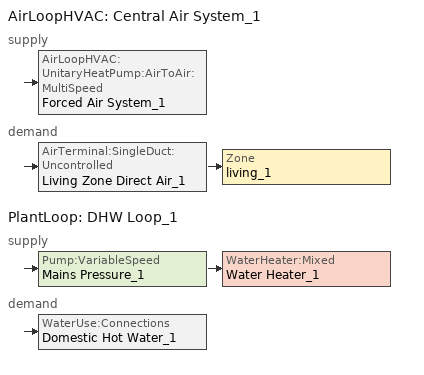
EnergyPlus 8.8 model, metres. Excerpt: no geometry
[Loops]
AirLoopHVAC 'Central Air System_1'
 supply: AirLoopHVAC:UnitaryHeatPump:AirToAir:MultiSpeed 'Forced Air System_1'
 demand: AirTerminal:SingleDuct:Uncontrolled 'Living Zone Direct Air_1' > Zone 'living_1'
PlantLoop 'DHW Loop_1'
 supply: Pump:VariableSpeed 'Mains Pressure_1' > WaterHeater:Mixed 'Water Heater_1'
 demand: WaterUse:Connections 'Domestic Hot Water_1'
[EnergyManagementSystem:Sensor]
SensibleLoadPredicted_1: living_1; Zone Predicted Sensible Load to Setpoint Heat Transfer Rate
Tout_1: living_1; Zone Outdoor Air Drybulb Temperature
Tin_1: living_1; Zone Mean Air Temperature
Phiin_1: living_1; Zone Air Relative Humidity
Win_1: living_1; Zone Mean Air Humidity Ratio
Fan_RTF_Sensor_1: Supply Fan_1; Fan Runtime Fraction
CoolingCoilRTF_1: DX Cooling Coil_1; Cooling Coil Runtime Fraction
UnitaryEquipCyclingRatio_1: Forced Air System_1; Unitary System DX Coil Cycling Ratio
CoilSensibleCooling_1: DX Cooling Coil_1; Cooling Coil Sensible Cooling Energy
CoilLatentCooling_1: DX Cooling Coil_1; Cooling Coil Latent Cooling Energy
HVACFanE_1: Supply Fan_1; Fan Electric Energy
Q_heat_HP_1: DX Heating Coil_1; Heating Coil Gas Energy
DeliveredHeatingHP_1: DX Heating Coil_1; Heating Coil Total Heating Energy
Q_heat_1: Furnace Heating Coil_1; Heating Coil Gas Energy
Q_pilot_1: Furnace Heating Coil_1; Heating Coil Ancillary Gas Energy
DeliveredHeating_1: Furnace Heating Coil_1; Heating Coil Air Heating Energy
Q_WH_1: Water Heater_1; Water Heater Gas Energy
[EnergyManagementSystem:Actuator]
OutdoorAirNodeDB_1: Actuated Component Unique=Dummy Outdoor Air Node_1; Actuated Component Type=Outdoor Air System Node; Actuated Component Control Type=Drybulb Temperature
[EnergyManagementSystem:Program]
DeliveredHeatingCoolingProgram_1: Set StepsPerHour = ZoneTimeStep / SystemTimeStep; Set HPWH_sens_clg_1 = 0; Set HPWH_lat_clg_1 = 0; Set EMSHeatingDuctLosses_1 = 0; Set EMSCoolingDuctLossesSens_1 = 0; Set EMSCoolingDuctLossesLatent_1 = 0; Set E_supp = 0; Set E_supp_fb = 0; Set DeliveredHeating_fb = 0; Set SC_fb = 0; Set LC_fb = 0; Set x = DeliveredHeating_1 + DeliveredHeatingHP_1 + DeliveredHeating_fb; Set EMSDeliveredHeatingInclDucts_1 = x * StepsPerHour; Set EMSDeliveredHeatingSupp_1 = (E_supp + E_supp_fb) * StepsPerHour; Set EMSDeliveredCoolingSensInclDucts_1 = (CoilSensibleCooling_1 + SC_fb) * StepsPerHour; If (x + E_supp + E_supp_fb) > 0; Set f_supp = (E_supp + E_supp_fb) / (x + E_supp + E_supp_fb); Else; Set f_supp = 0; EndIf; Set EMSDeliveredHeating_1 = EMSDeliveredHeatingInclDucts_1-(EMSHeatingDuctLosses_1*(1-f_supp)); Set EMSDeliveredHeatingSupp_1 = EMSDeliveredHeatingSupp_1-(EMSHeatingDuctLosses_1*f_supp); Set EMSDeliveredHeatingWithSupp_1 = EMSDeliveredHeating_1 + EMSDeliveredHeatingSupp_1; Set EMSDeliveredCoolingSens_1 = EMSDeliveredCoolingSensInclDucts_1 - EMSCoolingDuctLossesSens_1; Set DehumRemovedWater = 0; Set EMSDeliveredCoolingLatentHVAC_1 = (CoilLatentCooling_1 + LC_fb) - EMSCoolingDuctLossesLatent_1; Set EMSDeliveredCoolingLatentDehum_1 = DehumRemovedWater * 2454031.86336; Set EMSDeliveredCoolingLatentHVAC_1 = EMSDeliveredCoolingLatentHVAC_1 * StepsPerHour; Set EMSDeliveredCoolingLatentDehum_1 = EMSDeliveredCoolingLatentDehum_1 * StepsPerHour; Set HVACPumpE = 0; Set HVACFanE_fb = 0; If HVACFanE_1 > 0 || HVACFanE_fb > 0; If EMSDeliveredHeating_1 > 0; Set HVACFanPumpE_Heat_1 = ((HVACFanE_1 + HVACFanE_fb)*1); Set HVACFanPumpE_Cool_1 = 0; ElseIf EMSDeliveredCoolingSens_1 > 0; Set HVACFanPumpE_Heat_1 = 0; Set HVACFanPumpE_Cool_1 = ((HVACFanE_1 + HVACFanE_fb)*1); EndIf; Else; Set HVACFanPumpE_Heat_1 = 0; Set HVACFanPumpE_Cool_1 = 0; EndIf
ZeroMeterProgram: Set EMSZeroMeter = 0
HeatingFuelConversionProgram_1: Set Q_heat_fb = 0; Set Q_FuelOil_1 = 0; Set Q_Propane_1 = 0; Set Q_Gas_1 = Q_heat_1 + Q_heat_HP_1 + Q_pilot_1
HeatingElectricityProgram_1: Set Q_heat_fb = 0; Set E_supp = 0; Set E_supp_fb = 0; Set E_mshp_fb = 0; Set E_defrost_fb = 0; Set E_Heat_1 = 0; Set E_Heat_supp_1 = 0
WaterHeatingFuelConversionProgram_1: Set Q_WH_FuelOil_1 = 0; Set Q_WH_Propane_1 = 0; Set Q_WH_Gas_1 = Q_WH_1; Set Q_Unit_oil_1 = Q_WH_FuelOil_1 + Q_H_FuelOil_1; Set Q_Unit_propane_1 = Q_WH_Propane_1 + Q_H_Propane_1
[ZoneControl:Thermostat]
living_1 Zone Thermostat: Zone=living_1; Control Type Schedule=LivingZoneControl_1; Control 1=living_1 Zone Temperature SP
[ThermostatSetpoint:DualSetpoint]
living_1 Zone Temperature SP: Heating Setpoint Temperature Schedule=HeatingSetPoint_1; Cooling Setpoint Temperature Schedule=CoolingSetPoint_1
[WaterUse:Equipment]
Name | Peak Flow rate {m^3/s} | Flow Rate Fraction Schedule | Target Temperature Schedule
Clothes Washer_1 | 0.000673689 | ClothesWasher_1 | CWWaterTempSchedule_1
Dishwasher_1 | 0.000111604 | Dishwasher_1 | DWWaterTempSchedule
Sinks_1 | 0.000210891 | Sinks_1 | SSBWaterTempSchedule
Showers_1 | 0.000284557 | Showers_1 | SSBWaterTempSchedule
Baths_1 | 0.000488829 | Baths_1 | SSBWaterTempSchedule
[EnergyManagementSystem:OutputVariable]
Name | EMS Variable | Type of Data in Variable | Update Frequency | EMS Program or Subroutine | Units
Zone Infil Flow Rate_1 | InfilFlow_display_1 | Averaged | ZoneTimestep | InfiltrationProgram_1 | m3/s
Zone Infil/MechVent Flow Rate_1 | InfMechVent_1 | Averaged | ZoneTimestep | InfiltrationProgram_1 | m3/s
Whole House Fan Vent Flow Rate_1 | QWHV_1 | Averaged | ZoneTimestep | InfiltrationProgram_1 | m3/s
Range Hood Fan Vent Flow Rate_1 | Qrange_1 | Averaged | ZoneTimestep | InfiltrationProgram_1 | m3/s
Bath Exhaust Fan Vent Flow Rate_1 | Qbath_1 | Averaged | ZoneTimestep | InfiltrationProgram_1 | m3/s
Clothes Dryer Exhaust Fan Vent Flow Rate_1 | Qdryer_1 | Averaged | ZoneTimestep | InfiltrationProgram_1 | m3/s
Local Wind Speed_1 | VwindL_1 | Averaged | ZoneTimestep | InfiltrationProgram_1 | m/s
Zone Natural Ventilation Flow Rate_1 | NatVentFlow_1 | Averaged | ZoneTimestep | NaturalVentilationProgram_1 | m3/s
EMSDeliveredCoolingSensInclDuctsOutputVariable_1 | EMSDeliveredCoolingSensInclDucts_1 | Summed | ZoneTimestep | DeliveredHeatingCoolingProgram_1 | J
EMSDeliveredHeatingInclDuctsOutputVariable_1 | EMSDeliveredHeatingInclDucts_1 | Summed | ZoneTimestep | DeliveredHeatingCoolingProgram_1 | J
EMSDeliveredCoolingSensOutputVariable_1 | EMSDeliveredCoolingSens_1 | Summed | ZoneTimestep | DeliveredHeatingCoolingProgram_1 | J
EMSDeliveredHeatingOutputVariable_1 | EMSDeliveredHeating_1 | Summed | ZoneTimestep | DeliveredHeatingCoolingProgram_1 | J
EMSDeliveredHeatingSuppOutputVariable_1 | EMSDeliveredHeatingSupp_1 | Summed | ZoneTimestep | DeliveredHeatingCoolingProgram_1 | J
EMSDeliveredHeatingWithSuppOutputVariable_1 | EMSDeliveredHeatingWithSupp_1 | Summed | ZoneTimestep | DeliveredHeatingCoolingProgram_1 | J
EMSCoolingDuctLossesSensOutputVariable_1 | EMSCoolingDuctLossesSens_1 | Summed | ZoneTimestep | DeliveredHeatingCoolingProgram_1 | J
EMSCoolingDuctLossesLatentOutputVariable_1 | EMSCoolingDuctLossesLatent_1 | Summed | ZoneTimestep | DeliveredHeatingCoolingProgram_1 | J
EMSHeatingDuctLossesOutputVariable_1 | EMSHeatingDuctLosses_1 | Summed | ZoneTimestep | DeliveredHeatingCoolingProgram_1 | J
EMSDeliveredCoolingLatentHVACOutputVariable_1 | EMSDeliveredCoolingLatentHVAC_1 | Summed | ZoneTimestep | DeliveredHeatingCoolingProgram_1 | J
Heating HVAC Fan Pump EMS_1 | HVACFanPumpE_Heat_1 | Summed | SystemTimestep | DeliveredHeatingCoolingProgram_1 | J
Cooling HVAC Fan Pump EMS_1 | HVACFanPumpE_Cool_1 | Summed | SystemTimestep | DeliveredHeatingCoolingProgram_1 | J
EMSDeliveredCoolingLatentDehumOutputVariable_1 | EMSDeliveredCoolingLatentDehum_1 | Summed | ZoneTimestep | DeliveredHeatingCoolingProgram_1 | J
HPWH_sens_clg_OutputVariable_1 | HPWH_sens_clg_1 | Summed | ZoneTimestep | DeliveredHeatingCoolingProgram_1 | J
HPWH_lat_clg_OutputVariable_1 | HPWH_lat_clg_1 | Summed | ZoneTimestep | DeliveredHeatingCoolingProgram_1 | J
ZeroMeter | EMSZeroMeter | Summed | SystemTimestep | ZeroMeterProgram | J
Heating Electricity_1 | E_Heat_1 | Summed | SystemTimestep | HeatingElectricityProgram_1 | J
HeatingSupp Electricity_1 | E_Heat_supp_1 | Summed | SystemTimestep | HeatingElectricityProgram_1 | J
Heating FuelOil_1 | Q_FuelOil_1 | Summed | SystemTimestep | HeatingFuelConversionProgram_1 | m3
Heating Propane_1 | Q_Propane_1 | Summed | SystemTimestep | HeatingFuelConversionProgram_1 | m3
Heating Gas_1 | Q_Gas_1 | Summed | SystemTimestep | HeatingFuelConversionProgram_1 | J
Water Heating FuelOil_1 | Q_WH_FuelOil_1 | Summed | SystemTimestep | WaterHeatingFuelConversionProgram_1 | m3
Water Heating Propane_1 | Q_WH_Propane_1 | Summed | SystemTimestep | WaterHeatingFuelConversionProgram_1 | m3
Water Heating Gas_1 | Q_WH_Gas_1 | Summed | SystemTimestep | WaterHeatingFuelConversionProgram_1 | J
Unit oil_1 | Q_Unit_oil_1 | Summed | SystemTimestep | WaterHeatingFuelConversionProgram_1 | m3
Unit propane_1 | Q_Unit_propane_1 | Summed | SystemTimestep | WaterHeatingFuelConversionProgram_1 | m3
[EnergyManagementSystem:GlobalVariable]
DuctLeakSupplyFanEquivalent_1: DuctLeakExhaustFanEquivalent_1
[AirLoopHVAC]
Central Air System_1: Design Supply Air Flow rate {m^3/s}=0.236563
[AirLoopHVAC:UnitaryHeatPump:AirToAir:MultiSpeed]
Forced Air System_1: AlwaysOn, living_1, Supply Fan_1, BlowThrough, SupplyFanOperation_1, DX Heating Coil_1, -20, DX Cooling Coil_1, Furnace Heating Coil_1, 48.8889, 21, 0, 0, 0, 4, 4, 0.164167, 0.164167, 0.164167, 0.164167, 0.131424, 0.168974, 0.187748, 0.236563
[Coil:Heating:Fuel]
Furnace Heating Coil_1: Availability Schedule=HeatingSeasonSchedule; Fuel Type=NaturalGas; Burner Efficiency=0.95; Nominal Capacity {W}=4617.6; Parasitic Electric Load=0; Parasitic Fuel Load=0
[Coil:Heating:DX:MultiSpeed]
DX Heating Coil_1: HeatingSeasonSchedule, -20, 0, 0, Resistive, Timed, 0, 0, No, NaturalGas, 4, 4617.6, 0.95, 0.23088, HP_Heat-Cap-fT, ConstantCubic, HP_Heat-EIR-fT, ConstantCubic, ConstantCubic, 1e-08, ConstantBiquadratic, 4617.6, 0.95, 0.23088, HP_Heat-Cap-fT, ConstantCubic, HP_Heat-EIR-fT, ConstantCubic, ConstantCubic, 1e-08, ConstantBiquadratic, 4617.6, 0.95, 0.23088, HP_Heat-Cap-fT, ConstantCubic, HP_Heat-EIR-fT, ConstantCubic, ConstantCubic, 1e-08, ConstantBiquadratic, 4617.6, 0.95, 0.23088, HP_Heat-Cap-fT, ConstantCubic, HP_Heat-EIR-fT, ConstantCubic, ConstantCubic, 1e-08, ConstantBiquadratic
[Coil:Cooling:DX:MultiSpeed]
DX Cooling Coil_1: CoolingSeasonSchedule, aircooled, No, No, 0, 10, Electricity, 4, 1373.96, 0.842823, 5.64822, 0.0831737, 296.643, Cool-Cap-fT1, Cool-Cap-fFF1, Cool-EIR-fT1, Cool-EIR-fFF1, Cool-PLF-fPLR1, 1000, 1.5, 3, 45, 0.2, ConstantBiquadratic, 1878.69, 0.793487, 5.43659, 0.106938, 296.643, Cool-Cap-fT2, Cool-Cap-fFF2, Cool-EIR-fT2, Cool-EIR-fFF2, Cool-PLF-fPLR2, 1000, 1.5, 3, 45, 0.2, ConstantBiquadratic, 2804.01, 0.703903, 4.56872, 0.11882, 296.643, Cool-Cap-fT3, Cool-Cap-fFF3, Cool-EIR-fT3, Cool-EIR-fFF3, Cool-PLF-fPLR3, 1000, 1.5, 3, 45, 0.2, ConstantBiquadratic, 3364.81, 0.720492, 4.1261, 0.149713, 296.643, Cool-Cap-fT4, Cool-Cap-fFF4, Cool-EIR-fT4, Cool-EIR-fFF4, Cool-PLF-fPLR4, 1000, 1.5, 3, 45, 0.2, ConstantBiquadratic
[Fan:OnOff]
Supply Fan_1: Availability Schedule=SupplyFanAvailability_1; Fan Efficiency=0.195937; Pressure Rise {Pa}=124.55; Maximum Flow Rate {m^3/s}=0.236569; Motor Efficiency=1; Motor In Airstream Fraction=1; Fan Power Ratio Function of Speed Ratio Curve=FanPowerCurve; Fan Efficiency Ratio Function of Speed Ratio Curve=FanEffCurve
[WaterUse:Storage]
Condensate Tank 1_1: Water Quality Subcategory=CC2 Condensate Drain Tank; Maximum Capacity {m3}=2; Initial Volume {m3}=0; Type of Supply Controlled by Float Valve=None; Water Thermal Mode=ScheduledTemperature; Water Temperature Schedule=DWWaterTempSchedule; Ambient Temperature Indicator=Zone; Zone=dummy
[AirTerminal:SingleDuct:Uncontrolled]
Living Zone Direct Air_1: Availability Schedule=AlwaysOn; Maximum Flow Rate {m^3/s}=0.187748
[AirLoopHVAC:ReturnPlenum]
Return Plenum_1: Zone=RA Duct Zone_1
[Zone equipment]
living_1: Living Zone Direct Air_1
[Sizing:Plant]
DHW Loop_1: Loop Type=Heating; Design Loop Exit Temperature {C}=52.6667; Loop Design Temperature Difference {deltaC}=5.55556
[PlantLoop]
DHW Loop_1: Fluid Type=Water; Plant Equipment Operation Scheme=DHW Loop Operation_1; Maximum Loop Temperature {C}=100; Minimum Loop Temperature {C}=0; Maximum Loop Flow Rate {m^3/s}  (This size represents the physical limitations to flow due to losses in the piping system. For BEopt we assume that the pipes are always adequately sized)=0.01; Minimum Loop Flow Rate {m^3/s}=0; Plant Loop Volume {m^3}=0.003; Load Distribution Scheme=Optimal
[PlantEquipmentOperationSchemes]
DHW Loop Operation_1: Control Scheme 1=DHW Control Scheme_1; Control Scheme 1 Schedule=AlwaysOn
[PlantEquipmentOperation:HeatingLoad]
DHW Control Scheme_1: Load Range 1 Lower Limit {W}=0; Load Range 1 Upper Limit {W}=1000000000000000; Priority Control 1 Equip List=DHW Plant Equipment_1
[Pump:VariableSpeed]
Mains Pressure_1: Design Flow Rate {m^3/s}=0.01; Rated Pump Head {Pa}=1; Rated Power Consumption {W}=0; Motor Efficiency=1; Fraction of Motor Inefficiencies to Fluid Stream=0; Coefficient 1 of the Part Load Performance Curve=0; Coefficient 2 of the Part Load Performance Curve=1; Coefficient 3 of the Part Load Performance Curve=0; Coefficient 4 of the Part Load Performance Curve=0; Minimum Flow Rate {m^3/s}=0; Pump Control Type=Intermittent
[PlantEquipmentList]
DHW Plant Equipment_1: Water Heater_1
[WaterHeater:Mixed]
Water Heater_1: 0.143846, WaterHeaterSP1Schedule, 2, 99, Cycle, 11724, 0, 0, 0, NaturalGas, 0.773298, 0, Electricity, 0, 0, Electricity, 0, Zone, living_1, 4.15693, 0.64, 4.15693, 1, 1, 1, autosize, 1.5
[SetpointManager:Scheduled]
DHW Loop Setpoint Manager_1: Control Variable=Temperature; Schedule=DHWSupplySetpoint; Setpoint Node or NodeList=DHW Supply Outlet Node_1
[WaterUse:Connections]
Domestic Hot Water_1: Drain Water Heat Exchanger Type=None; Water Use Equipment 1=Sinks_1; Water Use Equipment 2=Showers_1; Water Use Equipment 3=Clothes Washer_1; Water Use Equipment 4=Dishwasher_1; Water Use Equipment 5=Baths_1
[Schedule:Constant]
Name | Schedule Type | Hourly Value
AlwaysOn; SupplyFanAvailability_1 | FRACTION | 1
CWWaterTempSchedule_1 | TEMPERATURE | 33.6111
DHWSupplySetpoint; WaterHeaterSP1Schedule | TEMPERATURE | 52.6667
DWWaterTempSchedule | TEMPERATURE | 51.6667
LivingZoneControl_1 | MULTIPLIER | 4
SSBWaterTempSchedule | TEMPERATURE | 43.3333
SupplyFanOperation_1 | MULTIPLIER | 0
[Schedule:Day:Hourly]
CoolingSeasonSchedule01d; CoolingSeasonSchedule02d; CoolingSeasonSchedule03d; CoolingSeasonSchedule04d; CoolingSeasonSchedule11d; CoolingSeasonSchedule12d; HeatingSeasonSchedule07d; HeatingSeasonSchedule08d; HeatingSeasonSchedule09d: ON/OFF, 0, 0, 0, 0, 0, 0, 0, 0, 0, 0, 0, 0, 0, 0, 0, 0, 0, 0, 0, 0, 0, 0, 0, 0
CoolingSeasonSchedule05d; CoolingSeasonSchedule06d; CoolingSeasonSchedule07d; CoolingSeasonSchedule08d; CoolingSeasonSchedule09d; CoolingSeasonSchedule10d; HeatingSeasonSchedule01d; HeatingSeasonSchedule02d; HeatingSeasonSchedule03d; HeatingSeasonSchedule04d; HeatingSeasonSchedule05d; HeatingSeasonSchedule06d; HeatingSeasonSchedule10d; HeatingSeasonSchedule11d; HeatingSeasonSchedule12d: ON/OFF, 1, 1, 1, 1, 1, 1, 1, 1, 1, 1, 1, 1, 1, 1, 1, 1, 1, 1, 1, 1, 1, 1, 1, 1
CoolingSetPointDesignDay_1; CoolingSetPointWeekday_1; CoolingSetPointWeekend_1: TEMPERATURE, 23.8889, 23.8889, 23.8889, 23.8889, 23.8889, 23.8889, 23.8889, 23.8889, 23.8889, 23.8889, 23.8889, 23.8889, 23.8889, 23.8889, 23.8889, 23.8889, 23.8889, 23.8889, 23.8889, 23.8889, 23.8889, 23.8889, 23.8889, 23.8889
HeatingSetPointDesignDay_1; HeatingSetPointWeekday_1; HeatingSetPointWeekend_1: TEMPERATURE, 21.1111, 21.1111, 21.1111, 21.1111, 21.1111, 21.1111, 21.1111, 21.1111, 21.1111, 21.1111, 21.1111, 21.1111, 21.1111, 21.1111, 21.1111, 21.1111, 21.1111, 21.1111, 21.1111, 21.1111, 21.1111, 21.1111, 21.1111, 21.1111
[Schedule:Week:Compact]
CoolingSeasonSchedule01: For: Weekdays, CoolingSeasonSchedule01d, For: CustomDay1, CoolingSeasonSchedule01d, For: CustomDay2, CoolingSeasonSchedule01d, For: AllOtherDays, CoolingSeasonSchedule01d
CoolingSeasonSchedule02: For: Weekdays, CoolingSeasonSchedule02d, For: CustomDay1, CoolingSeasonSchedule02d, For: CustomDay2, CoolingSeasonSchedule02d, For: AllOtherDays, CoolingSeasonSchedule02d
CoolingSeasonSchedule03: For: Weekdays, CoolingSeasonSchedule03d, For: CustomDay1, CoolingSeasonSchedule03d, For: CustomDay2, CoolingSeasonSchedule03d, For: AllOtherDays, CoolingSeasonSchedule03d
CoolingSeasonSchedule04: For: Weekdays, CoolingSeasonSchedule04d, For: CustomDay1, CoolingSeasonSchedule04d, For: CustomDay2, CoolingSeasonSchedule04d, For: AllOtherDays, CoolingSeasonSchedule04d
CoolingSeasonSchedule05: For: Weekdays, CoolingSeasonSchedule05d, For: CustomDay1, CoolingSeasonSchedule05d, For: CustomDay2, CoolingSeasonSchedule05d, For: AllOtherDays, CoolingSeasonSchedule05d
CoolingSeasonSchedule06: For: Weekdays, CoolingSeasonSchedule06d, For: CustomDay1, CoolingSeasonSchedule06d, For: CustomDay2, CoolingSeasonSchedule06d, For: AllOtherDays, CoolingSeasonSchedule06d
CoolingSeasonSchedule07: For: Weekdays, CoolingSeasonSchedule07d, For: CustomDay1, CoolingSeasonSchedule07d, For: CustomDay2, CoolingSeasonSchedule07d, For: AllOtherDays, CoolingSeasonSchedule07d
CoolingSeasonSchedule08: For: Weekdays, CoolingSeasonSchedule08d, For: CustomDay1, CoolingSeasonSchedule08d, For: CustomDay2, CoolingSeasonSchedule08d, For: AllOtherDays, CoolingSeasonSchedule08d
CoolingSeasonSchedule09: For: Weekdays, CoolingSeasonSchedule09d, For: CustomDay1, CoolingSeasonSchedule09d, For: CustomDay2, CoolingSeasonSchedule09d, For: AllOtherDays, CoolingSeasonSchedule09d
CoolingSeasonSchedule10: For: Weekdays, CoolingSeasonSchedule10d, For: CustomDay1, CoolingSeasonSchedule10d, For: CustomDay2, CoolingSeasonSchedule10d, For: AllOtherDays, CoolingSeasonSchedule10d
CoolingSeasonSchedule11: For: Weekdays, CoolingSeasonSchedule11d, For: CustomDay1, CoolingSeasonSchedule11d, For: CustomDay2, CoolingSeasonSchedule11d, For: AllOtherDays, CoolingSeasonSchedule11d
CoolingSeasonSchedule12: For: Weekdays, CoolingSeasonSchedule12d, For: CustomDay1, CoolingSeasonSchedule12d, For: CustomDay2, CoolingSeasonSchedule12d, For: AllOtherDays, CoolingSeasonSchedule12d
CoolingSetPointWeek_1: For: Weekdays, CoolingSetPointWeekday_1, For: CustomDay1, CoolingSetPointWeekday_1, For: CustomDay2, CoolingSetPointWeekend_1, For: SummerDesignDay, CoolingSetPointDesignDay_1, For: AllOtherDays, CoolingSetPointWeekend_1
HeatingSeasonSchedule01: For: Weekdays, HeatingSeasonSchedule01d, For: CustomDay1, HeatingSeasonSchedule01d, For: CustomDay2, HeatingSeasonSchedule01d, For: AllOtherDays, HeatingSeasonSchedule01d
HeatingSeasonSchedule02: For: Weekdays, HeatingSeasonSchedule02d, For: CustomDay1, HeatingSeasonSchedule02d, For: CustomDay2, HeatingSeasonSchedule02d, For: AllOtherDays, HeatingSeasonSchedule02d
HeatingSeasonSchedule03: For: Weekdays, HeatingSeasonSchedule03d, For: CustomDay1, HeatingSeasonSchedule03d, For: CustomDay2, HeatingSeasonSchedule03d, For: AllOtherDays, HeatingSeasonSchedule03d
HeatingSeasonSchedule04: For: Weekdays, HeatingSeasonSchedule04d, For: CustomDay1, HeatingSeasonSchedule04d, For: CustomDay2, HeatingSeasonSchedule04d, For: AllOtherDays, HeatingSeasonSchedule04d
HeatingSeasonSchedule05: For: Weekdays, HeatingSeasonSchedule05d, For: CustomDay1, HeatingSeasonSchedule05d, For: CustomDay2, HeatingSeasonSchedule05d, For: AllOtherDays, HeatingSeasonSchedule05d
HeatingSeasonSchedule06: For: Weekdays, HeatingSeasonSchedule06d, For: CustomDay1, HeatingSeasonSchedule06d, For: CustomDay2, HeatingSeasonSchedule06d, For: AllOtherDays, HeatingSeasonSchedule06d
HeatingSeasonSchedule07: For: Weekdays, HeatingSeasonSchedule07d, For: CustomDay1, HeatingSeasonSchedule07d, For: CustomDay2, HeatingSeasonSchedule07d, For: AllOtherDays, HeatingSeasonSchedule07d
HeatingSeasonSchedule08: For: Weekdays, HeatingSeasonSchedule08d, For: CustomDay1, HeatingSeasonSchedule08d, For: CustomDay2, HeatingSeasonSchedule08d, For: AllOtherDays, HeatingSeasonSchedule08d
HeatingSeasonSchedule09: For: Weekdays, HeatingSeasonSchedule09d, For: CustomDay1, HeatingSeasonSchedule09d, For: CustomDay2, HeatingSeasonSchedule09d, For: AllOtherDays, HeatingSeasonSchedule09d
HeatingSeasonSchedule10: For: Weekdays, HeatingSeasonSchedule10d, For: CustomDay1, HeatingSeasonSchedule10d, For: CustomDay2, HeatingSeasonSchedule10d, For: AllOtherDays, HeatingSeasonSchedule10d
HeatingSeasonSchedule11: For: Weekdays, HeatingSeasonSchedule11d, For: CustomDay1, HeatingSeasonSchedule11d, For: CustomDay2, HeatingSeasonSchedule11d, For: AllOtherDays, HeatingSeasonSchedule11d
HeatingSeasonSchedule12: For: Weekdays, HeatingSeasonSchedule12d, For: CustomDay1, HeatingSeasonSchedule12d, For: CustomDay2, HeatingSeasonSchedule12d, For: AllOtherDays, HeatingSeasonSchedule12d
HeatingSetPointWeek_1: For: Weekdays, HeatingSetPointWeekday_1, For: CustomDay1, HeatingSetPointWeekday_1, For: CustomDay2, HeatingSetPointWeekend_1, For: WinterDesignDay, HeatingSetPointDesignDay_1, For: AllOtherDays, HeatingSetPointWeekend_1
[Schedule:Year]
CoolingSeasonSchedule: ON/OFF, CoolingSeasonSchedule01, 1, 1, 1, 31, CoolingSeasonSchedule02, 2, 1, 2, 28, CoolingSeasonSchedule03, 3, 1, 3, 31, CoolingSeasonSchedule04, 4, 1, 4, 30, CoolingSeasonSchedule05, 5, 1, 5, 31, CoolingSeasonSchedule06, 6, 1, 6, 30, CoolingSeasonSchedule07, 7, 1, 7, 31, CoolingSeasonSchedule08, 8, 1, 8, 31, CoolingSeasonSchedule09, 9, 1, 9, 30, CoolingSeasonSchedule10, 10, 1, 10, 31, CoolingSeasonSchedule11, 11, 1, 11, 30, CoolingSeasonSchedule12, 12, 1, 12, 31
CoolingSetPoint_1: TEMPERATURE, CoolingSetPointWeek_1, 1, 1, 12, 31
HeatingSeasonSchedule: ON/OFF, HeatingSeasonSchedule01, 1, 1, 1, 31, HeatingSeasonSchedule02, 2, 1, 2, 28, HeatingSeasonSchedule03, 3, 1, 3, 31, HeatingSeasonSchedule04, 4, 1, 4, 30, HeatingSeasonSchedule05, 5, 1, 5, 31, HeatingSeasonSchedule06, 6, 1, 6, 30, HeatingSeasonSchedule07, 7, 1, 7, 31, HeatingSeasonSchedule08, 8, 1, 8, 31, HeatingSeasonSchedule09, 9, 1, 9, 30, HeatingSeasonSchedule10, 10, 1, 10, 31, HeatingSeasonSchedule11, 11, 1, 11, 30, HeatingSeasonSchedule12, 12, 1, 12, 31
HeatingSetPoint_1: TEMPERATURE, HeatingSetPointWeek_1, 1, 1, 12, 31
[Schedule:File] Name of File=C:\Users\nathan.oliver\Documents\BEopt_2.8.0\TEMP1\DHW_3bed_unit0_10min.csv; Rows to skip at top=1; Number of hours of data=8760; Column separator=Comma; Interpolate to Timestep=No; Minutes per Item=10
Name | Column Number
Baths_1 | 5
ClothesWasher_1 | 3
Dishwasher_1 | 4
Showers_1 | 1
Sinks_1 | 2
[Curve:Biquadratic]
Cool-Cap-fT1: 1.79023, -0.0772147, 0.00299549, 0.00262703, -6.81238e-05, -0.000621059, 13.88, 23.88, 18.33, 51.66
Cool-EIR-fT1: -0.145057, 0.0622396, -0.00190953, -0.0126081, 0.00105918, -0.000331199, 13.88, 23.88, 18.33, 51.66
Cool-Cap-fT2: 1.18936, -0.0251899, 0.00180131, 0.00415187, -4.33299e-05, -0.000685109, 13.88, 23.88, 18.33, 51.66
Cool-EIR-fT2: 1.21043, -0.0768445, 0.00151658, -0.00252612, 0.00072148, -0.000160382, 13.88, 23.88, 18.33, 51.66
Cool-Cap-fT3: -0.300216, 0.119456, -0.00186284, 0.000730227, -3.75348e-05, -0.000439113, 13.88, 23.88, 18.33, 51.66
Cool-EIR-fT3: 0.701831, -0.0492359, 0.00126482, 0.0314084, 0.000362267, -0.00110507, 13.88, 23.88, 18.33, 51.66
Cool-Cap-fT4: 0.96225, -0.00390871, 0.00132935, 0.00160726, -8.34235e-08, -0.000654861, 13.88, 23.88, 18.33, 51.66
Cool-EIR-fT4: -0.747988, 0.099915, -0.0027279, 0.0269665, 0.00025133, -0.000601973, 13.88, 23.88, 18.33, 51.66
HP_Heat-Cap-fT; HP_Heat-EIR-fT; ConstantBiquadratic: 1, 0, 0, 0, 0, 0, -100, 100, -100, 100
[Curve:Quadratic]
Cool-PLF-fPLR1; Cool-PLF-fPLR2; Cool-PLF-fPLR3; Cool-PLF-fPLR4: 0.75, 0.25, 0, 0, 1, 0.7, 1
Cool-Cap-fFF1; Cool-EIR-fFF1; Cool-Cap-fFF2; Cool-EIR-fFF2; Cool-Cap-fFF3; Cool-EIR-fFF3; Cool-Cap-fFF4; Cool-EIR-fFF4: 1, 0, 0, 0, 2, 0, 2
[Curve:Cubic] Coefficient3 x=0; Coefficient4 x=0
Name | Coefficient1 Constant | Coefficient2 x | Minimum Value of x | Maximum Value of x | Minimum Value of y | Maximum Value of y
FanEffCurve | 0 | 1 | 0 | 1 | 0.01 | 1
ConstantCubic | 1 | 0 | -100 | 100
[Curve:Exponent]
FanPowerCurve: Coefficient1 Constant=0; Coefficient2 x=1; Coefficient3 Exponent of x=3; Minimum Value of x=-100; Maximum Value of x=100
